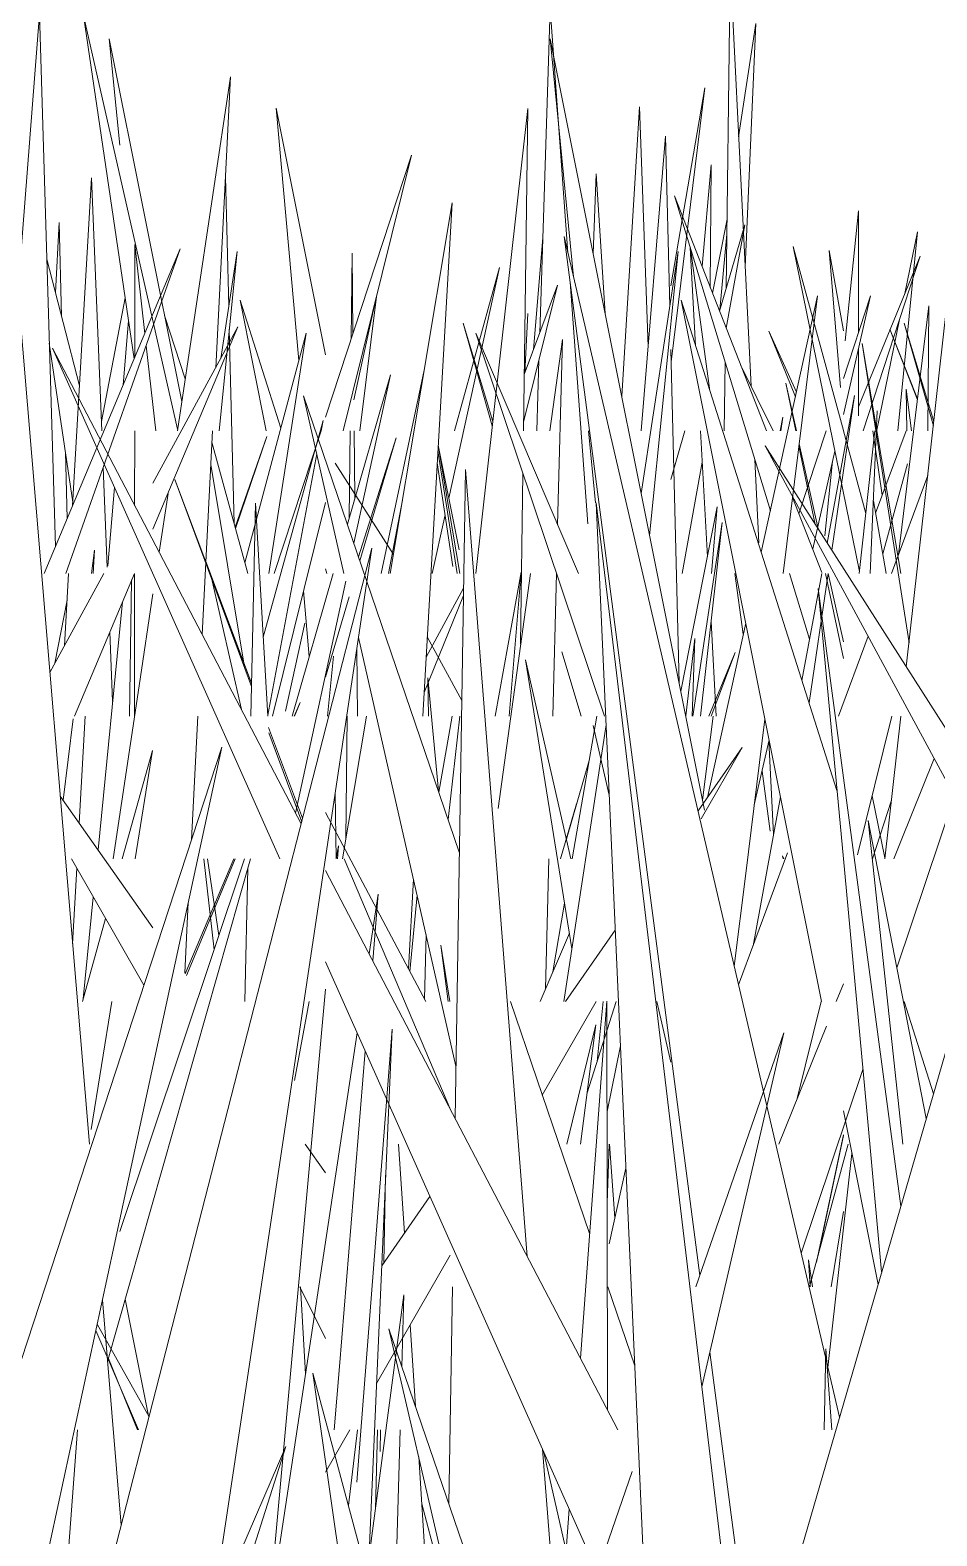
# Model space of a CAD drawing. Header units: millimetres. Extents: x -9575 to 27274, y -4387 to 11354.
# Drawn here: x -5962.31 to -5944.77, y 3086.56 to 3115.68 of the extents above; entities that cross this region are included whole.
import ezdxf

# ---------------------------------------------------------------- set-up
doc = ezdxf.new("R2010")
doc.units = ezdxf.units.MM
doc.layers.add('G-IMPT', color=8, linetype='Continuous', lineweight=9)

# ---------------------------------------------------------------- blocks, each defined once
blk = doc.blocks.new('Grass Array - 25_dwg-V15-North')
at = {"layer": 'G-IMPT'}
for p, q in [((-5962.641, 3109.352), (-5962.124, 3115.987)), ((-5961.817, 3105.694), (-5962.124, 3115.987)), ((-5960.294, 3109.318), (-5961.27, 3115.957)), ((-5959.452, 3107.96), (-5961.27, 3115.957)), ((-5949.913, 3110.733), (-5949.256, 3114.557)), ((-5949.907, 3109.26), (-5949.256, 3114.557)), ((-5950.862, 3108.602), (-5950.519, 3114.194)), ((-5950.519, 3114.194), (-5950.351, 3109.556)), ((-5956.592, 3108.193), (-5954.925, 3113.261)), ((-5956.248, 3107.931), (-5954.925, 3113.261)), ((-5961.116, 3112.821), (-5961.485, 3106.484)), ((-5961.116, 3112.821), (-5960.92, 3107.931)), ((-5947.986, 3106.384), (-5949.843, 3112.47)), ((-5948.063, 3107.931), (-5949.843, 3112.47)), ((-5949.433, 3109.573), (-5949.54, 3111.476)), ((-5949.156, 3108.701), (-5949.533, 3111.454)), ((-5947.545, 3111.493), (-5946.263, 3105.206)), ((-5947.545, 3111.493), (-5946.575, 3107.933)), ((-5961.35, 3108.8), (-5961.982, 3111.249)), ((-5956.096, 3109.7), (-5956.079, 3111.362)), ((-5956.06, 3109.809), (-5956.079, 3111.362)), ((-5960.927, 3108.112), (-5960.468, 3110.499)), ((-5946.575, 3108.246), (-5946.053, 3110.537)), ((-5946.575, 3108.942), (-5946.053, 3110.537)), ((-5944.921, 3110.348), (-5945.508, 3105.541)), ((-5944.921, 3110.348), (-5944.939, 3107.931)), ((-5960.508, 3108.809), (-5960.403, 3110.062)), ((-5961.481, 3106.549), (-5961.934, 3109.625)), ((-5958.151, 3105.375), (-5956.968, 3109.82)), ((-5957.689, 3105.172), (-5956.968, 3109.82)), ((-5951.193, 3102.413), (-5953.686, 3109.814)), ((-5951.697, 3105.172), (-5953.686, 3109.814)), ((-5952.007, 3109.695), (-5952.25, 3107.931)), ((-5952.25, 3107.931), (-5952.007, 3109.695)), ((-5952.007, 3109.695), (-5952.101, 3106.114)), ((-5945.679, 3109.894), (-5945.143, 3108.528)), ((-5945.679, 3109.894), (-5945.14, 3108.55)), ((-5955.515, 3105.172), (-5954.682, 3109.103)), ((-5947.935, 3107.931), (-5948.558, 3109.194)), ((-5946.885, 3105.756), (-5946.357, 3108.613)), ((-5946.8, 3105.624), (-5946.357, 3108.613)), ((-5945.344, 3107.931), (-5945.36, 3108.732)), ((-5945.258, 3107.931), (-5945.36, 3108.732)), ((-5946.054, 3105.172), (-5945.921, 3108.316)), ((-5957.797, 3103.94), (-5956.639, 3108.131)), ((-5957.585, 3105.172), (-5956.678, 3107.931)), ((-5956.676, 3107.931), (-5956.639, 3108.131)), ((-5956.132, 3106.247), (-5956.114, 3107.931)), ((-5956.022, 3106.628), (-5956.038, 3107.931)), ((-5949.204, 3105.493), (-5949.341, 3107.931)), ((-5947.433, 3106.325), (-5946.907, 3107.931)), ((-5946.575, 3107.931), (-5946.139, 3106.333)), ((-5946.267, 3105.172), (-5945.964, 3107.931)), ((-5958.096, 3105.172), (-5958.79, 3107.709)), ((-5955.952, 3105.493), (-5955.223, 3107.792)), ((-5955.926, 3105.415), (-5955.223, 3107.792)), ((-5957.71, 3102.431), (-5956.76, 3107.484)), ((-5947.168, 3105.649), (-5946.738, 3107.534)), ((-5960.891, 3107.221), (-5960.814, 3105.293)), ((-5958.168, 3103.4), (-5958.812, 3107.281)), ((-5960.799, 3105.321), (-5960.673, 3106.832)), ((-5957.617, 3102.413), (-5956.592, 3106.545)), ((-5955.372, 3105.172), (-5955.102, 3106.589)), ((-5949.013, 3106.458), (-5949.719, 3102.893)), ((-5949.013, 3106.458), (-5949.124, 3105.172)), ((-5946.989, 3105.193), (-5947.557, 3106.642)), ((-5949.487, 3102.413), (-5948.922, 3106.156)), ((-5949.337, 3102.413), (-5948.922, 3106.156)), ((-5961.561, 3105.172), (-5961.643, 3103.771)), ((-5958.219, 3102.54), (-5958.818, 3105.172)), ((-5953.31, 3102.413), (-5952.806, 3105.195)), ((-5952.629, 3105.172), (-5953.254, 3100.628)), ((-5953.254, 3100.628), (-5952.629, 3105.172)), ((-5953.041, 3102.413), (-5952.806, 3105.195)), ((-5952.125, 3105.172), (-5952.197, 3102.413)), ((-5948.511, 3103.998), (-5948.672, 3105.172)), ((-5947.228, 3103.899), (-5947.616, 3105.172)), ((-5947.375, 3103.103), (-5946.993, 3105.172)), ((-5947.237, 3102.672), (-5946.867, 3105.172)), ((-5956.905, 3103.567), (-5957.016, 3104.835)), ((-5956.592, 3103.164), (-5956.132, 3104.719)), ((-5954.684, 3102.87), (-5953.923, 3104.743)), ((-5954.645, 3103.551), (-5953.92, 3104.887)), ((-5961.826, 3103.434), (-5961.591, 3104.657)), ((-5949.032, 3102.413), (-5949.134, 3104.241)), ((-5960.764, 3104.04), (-5960.71, 3102.695)), ((-5955.971, 3102.413), (-5955.987, 3103.703)), ((-5949.174, 3102.413), (-5948.666, 3103.642)), ((-5949.131, 3102.413), (-5948.666, 3103.642)), ((-5956.196, 3100.033), (-5956.172, 3102.413)), ((-5951.819, 3099.654), (-5951.344, 3102.413)), ((-5949.093, 3102.413), (-5949.298, 3100.789)), ((-5948.297, 3100.7), (-5948.011, 3101.953)), ((-5947.989, 3100.192), (-5948.148, 3101.352)), ((-5948.321, 3097.975), (-5947.79, 3100.852)), ((-5958.874, 3099.654), (-5958.656, 3098.17)), ((-5952.269, 3099.654), (-5952.335, 3097.143)), ((-5952.195, 3097.47), (-5951.967, 3098.796)), ((-5952.44, 3096.895), (-5951.874, 3098.22))]:
    blk.add_line(p, q, dxfattribs=at)
blk = doc.blocks.new('Grass Array - Grass Array-440235-North')
blk.add_blockref('Grass Array - 25_dwg-V15-North', (0, 0))
blk = doc.blocks.new('Grass Array - 25_dwg-V20-North')
at = {"layer": 'G-IMPT'}
for p, q in [((-5948.601, 3113.61), (-5948.269, 3115.803)), ((-5948.474, 3111.091), (-5948.269, 3115.803)), ((-5957.11, 3109.288), (-5957.544, 3114.165)), ((-5956.592, 3109.395), (-5957.544, 3114.165)), ((-5951.413, 3111.356), (-5951.359, 3112.896)), ((-5951.181, 3110.196), (-5951.359, 3112.896)), ((-5961.816, 3110.604), (-5961.745, 3111.957)), ((-5961.695, 3110.137), (-5961.745, 3111.957)), ((-5945.521, 3107.931), (-5945.138, 3111.778)), ((-5945.384, 3110.582), (-5945.138, 3111.778)), ((-5954.207, 3106.628), (-5953.226, 3111.084)), ((-5954.094, 3107.931), (-5953.226, 3111.084)), ((-5959.305, 3108.936), (-5959.704, 3110.161)), ((-5952.734, 3109.051), (-5952.681, 3110.195)), ((-5945.928, 3107.942), (-5945.487, 3110.083)), ((-5947.501, 3108.588), (-5948.015, 3109.856)), ((-5947.482, 3108.676), (-5948.015, 3109.856)), ((-5945.824, 3106.683), (-5946.006, 3107.931)), ((-5958.34, 3106.064), (-5957.728, 3107.821)), ((-5958.333, 3106.038), (-5957.728, 3107.821)), ((-5954.007, 3105.625), (-5954.411, 3107.651)), ((-5961.588, 3106.237), (-5961.623, 3107.517)), ((-5954.126, 3105.304), (-5954.43, 3107.307)), ((-5954.528, 3105.172), (-5954.278, 3106.304)), ((-5954.399, 3100.944), (-5954.142, 3102.413))]:
    blk.add_line(p, q, dxfattribs=at)
blk = doc.blocks.new('Grass Array - Grass Array-V24-North')
blk.add_blockref('Grass Array - 25_dwg-V20-North', (0, 0))
blk = doc.blocks.new('Grass Array - 25_dwg-V33-North')
at = {"layer": 'G-IMPT'}
for p, q in [((-5958.021, 3102.985), (-5958.832, 3105.172)), ((-5958.02, 3103.053), (-5958.82, 3105.172))]:
    blk.add_line(p, q, dxfattribs=at)
blk = doc.blocks.new('Grass Array - 25_dwg-V35-North')
at = {"layer": 'G-IMPT'}
for p, q in [((-7126.421, 3102.985), (-7127.309, 3105.378)), ((-7126.42, 3103.053), (-7127.308, 3105.404)), ((-7127.216, 3098.509), (-7126.74, 3099.654))]:
    blk.add_line(p, q, dxfattribs=at)
blk = doc.blocks.new('Grass Array - Grass Array-440908-North')
for name, p in [('Grass Array - 25_dwg-V33-North', (0, 0)), ('Grass Array - 25_dwg-V35-North', (1168.4, 0)), ('Grass Array - 25_dwg-V35-North', (1168.4, 0))]:
    blk.add_blockref(name, p)
blk = doc.blocks.new('Grass Array - 25_dwg-V45-North')
at = {"layer": 'G-IMPT'}
for p, q in [((-5948.843, 3110.676), (-5948.762, 3116.831)), ((-5948.359, 3108.79), (-5948.762, 3116.831)), ((-5952.249, 3116.092), (-5952.446, 3109.825)), ((-5952.249, 3116.092), (-5951.903, 3111.37)), ((-5960.573, 3113.449), (-5960.774, 3115.506)), ((-5959.371, 3108.497), (-5960.774, 3115.506)), ((-5953.684, 3105.172), (-5952.678, 3114.158)), ((-5952.762, 3107.931), (-5952.678, 3114.158)), ((-5958.527, 3112.838), (-5958.464, 3110.337)), ((-5949.309, 3111.109), (-5949.134, 3113.069)), ((-5949.148, 3110.699), (-5949.134, 3113.069)), ((-5948.825, 3112.018), (-5949.106, 3110.59)), ((-5946.281, 3112.185), (-5946.541, 3109.667)), ((-5946.281, 3112.185), (-5946.283, 3109.833)), ((-5952.388, 3111.669), (-5952.569, 3109.495)), ((-5948.483, 3111.913), (-5948.969, 3110.241)), ((-5948.969, 3110.241), (-5948.483, 3111.913)), ((-5948.829, 3111.728), (-5948.961, 3110.27)), ((-5948.483, 3111.913), (-5948.841, 3109.916)), ((-5958.649, 3107.931), (-5958.303, 3111.398)), ((-5958.618, 3109.328), (-5958.303, 3111.398)), ((-5946.575, 3109.859), (-5946.85, 3111.414)), ((-5946.633, 3108.766), (-5946.85, 3111.414)), ((-5946.285, 3108.393), (-5945.087, 3111.304)), ((-5946.192, 3107.931), (-5945.087, 3111.304)), ((-5951.861, 3110.804), (-5951.519, 3106.133)), ((-5955.927, 3107.931), (-5955.604, 3110.526)), ((-5952.759, 3108.097), (-5952.103, 3110.746)), ((-5952.747, 3109.015), (-5952.103, 3110.746)), ((-5957.738, 3107.931), (-5958.243, 3110.453)), ((-5957.457, 3107.983), (-5958.243, 3110.453)), ((-5956.045, 3108.527), (-5955.616, 3110.475)), ((-5953.356, 3108.107), (-5953.927, 3110.009)), ((-5953.365, 3108.027), (-5953.927, 3110.009)), ((-5958.453, 3109.893), (-5958.359, 3106.134)), ((-5946.284, 3109.525), (-5946.285, 3108.218)), ((-5952.462, 3109.297), (-5952.505, 3107.931)), ((-5948.879, 3107.931), (-5948.861, 3109.252)), ((-5947.797, 3107.931), (-5947.748, 3108.192)), ((-5947.781, 3107.931), (-5947.748, 3108.192)), ((-5949.64, 3107.931), (-5949.913, 3106.99)), ((-5949.913, 3106.99), (-5949.64, 3107.931)), ((-5945.952, 3106.336), (-5945.362, 3107.931)), ((-5953.996, 3105.172), (-5954.411, 3107.643)), ((-5955.277, 3105.541), (-5956.403, 3107.303)), ((-5954.045, 3105.172), (-5954.417, 3107.541)), ((-5949.307, 3107.321), (-5949.692, 3105.172)), ((-5948.207, 3105.761), (-5948.288, 3107.373)), ((-5946.782, 3107.341), (-5946.931, 3105.897)), ((-5952.817, 3103.802), (-5952.773, 3107.103)), ((-5945.813, 3105.55), (-5945.331, 3107.291)), ((-5945.746, 3105.172), (-5945.995, 3106.576)), ((-5956.563, 3105.172), (-5956.592, 3105.262)), ((-5957.368, 3102.51), (-5956.993, 3104.213)), ((-5953.955, 3102.713), (-5954.622, 3103.947)), ((-5951.644, 3102.413), (-5952.018, 3103.658)), ((-5954.217, 3100.412), (-5953.993, 3102.413)), ((-5948.015, 3101.934), (-5947.925, 3100.125)), ((-5951.933, 3100.035), (-5951.492, 3101.555)), ((-5952.044, 3099.654), (-5951.735, 3100.719))]:
    blk.add_line(p, q, dxfattribs=at)
blk = doc.blocks.new('Grass Array - Grass Array-V47-North')
blk.add_blockref('Grass Array - 25_dwg-V45-North', (0, 0))
blk = doc.blocks.new('Grass Array - 25_dwg-V50-North')
at = {"layer": 'G-IMPT'}
for p, q in [((-5951.794, 3110.904), (-5952.244, 3115.506)), ((-5949.259, 3100.595), (-5952.244, 3115.506)), ((-5958.428, 3114.772), (-5959.456, 3107.931)), ((-5958.428, 3114.772), (-5958.716, 3109.148)), ((-5945.357, 3103.364), (-5944.148, 3114.158)), ((-5950.484, 3107.931), (-5950.017, 3113.627)), ((-5950.017, 3113.627), (-5949.934, 3110.337)), ((-5955.339, 3105.172), (-5954.143, 3112.334)), ((-5954.71, 3102.413), (-5954.143, 3112.334)), ((-5957.844, 3050.319), (-5939.953, 3111.913)), ((-5949.351, 3091.598), (-5951.977, 3111.686)), ((-5949.349, 3100.426), (-5951.977, 3111.686)), ((-5962.036, 3105.172), (-5959.4, 3111.447)), ((-5961.614, 3105.172), (-5959.4, 3111.447)), ((-5960.282, 3109.348), (-5960.281, 3111.53)), ((-5960.087, 3109.81), (-5960.281, 3111.53)), ((-5950.485, 3106.719), (-5949.773, 3111.398)), ((-5950.322, 3105.904), (-5949.773, 3111.398)), ((-5961.159, 3094.136), (-5962.529, 3110.508)), ((-5948.163, 3105.58), (-5947.072, 3110.541)), ((-5947.74, 3105.172), (-5947.072, 3110.541)), ((-5947.454, 3099.173), (-5949.713, 3110.453)), ((-5946.698, 3100.976), (-5949.713, 3110.453)), ((-5959.93, 3106.025), (-5958.286, 3109.937)), ((-5959.93, 3106.918), (-5958.286, 3109.937)), ((-5944.826, 3108.107), (-5945.397, 3110.009)), ((-5944.834, 3108.027), (-5945.397, 3110.009)), ((-5957.062, 3100.328), (-5961.872, 3109.524)), ((-5957.477, 3099.654), (-5961.872, 3109.524)), ((-5959.876, 3107.931), (-5960.061, 3109.574)), ((-5949.913, 3109.499), (-5949.751, 3103.053)), ((-5945.466, 3105.172), (-5946.213, 3109.62)), ((-5945.304, 3103.83), (-5946.213, 3109.62)), ((-5956.167, 3106.123), (-5955.334, 3109.014)), ((-5956.041, 3105.754), (-5955.334, 3109.014)), ((-5947.484, 3107.931), (-5947.688, 3108.849)), ((-5947.496, 3107.931), (-5947.688, 3108.849)), ((-5956.235, 3105.172), (-5957.015, 3108.605)), ((-5954.003, 3099.784), (-5957.015, 3108.605)), ((-5960.283, 3106.485), (-5960.282, 3107.931)), ((-5958.778, 3107.931), (-5958.98, 3103.994)), ((-5951.367, 3106.539), (-5951.503, 3107.931)), ((-5943.772, 3099.654), (-5948.088, 3107.639)), ((-5943.349, 3100.222), (-5948.088, 3107.639)), ((-5947.118, 3106.121), (-5947.434, 3107.632)), ((-5947.061, 3106.033), (-5947.428, 3107.679)), ((-5954.085, 3094.636), (-5953.883, 3107.183)), ((-5953.883, 3107.183), (-5953.064, 3096.747)), ((-5945.645, 3105.172), (-5944.942, 3107.063)), ((-5959.638, 3106.719), (-5959.809, 3105.58)), ((-5958.02, 3103.053), (-5959.505, 3106.988)), ((-5958.021, 3102.985), (-5959.505, 3106.988)), ((-5958.034, 3102.413), (-5957.946, 3106.529)), ((-5957.709, 3102.413), (-5957.946, 3106.529)), ((-5950.062, 3077.582), (-5951.358, 3106.539)), ((-5950.125, 3096.246), (-5951.358, 3106.539)), ((-5965.736, 3066.547), (-5955.693, 3105.661)), ((-5961.117, 3105.172), (-5961.06, 3105.622)), ((-5961.085, 3105.172), (-5961.06, 3105.622)), ((-5957.238, 3095.371), (-5955.693, 3105.661)), ((-5961.922, 3103.257), (-5960.88, 3105.172)), ((-5961.447, 3102.413), (-5960.288, 3105.172)), ((-5960.341, 3105.046), (-5960.381, 3102.413)), ((-5960.284, 3102.421), (-5960.283, 3105.172)), ((-5957.238, 3102.413), (-5956.442, 3105.172)), ((-5957.173, 3100.54), (-5956.2, 3105.021)), ((-5946.575, 3103.527), (-5946.919, 3105.172)), ((-5946.575, 3103.848), (-5946.87, 3105.172)), ((-5959.93, 3104.78), (-5960.197, 3102.999)), ((-5945.464, 3092.94), (-5947.06, 3104.878)), ((-5946.575, 3099.655), (-5947.06, 3104.878)), ((-5960.52, 3104.62), (-5960.992, 3099.83)), ((-5949.205, 3100.841), (-5948.463, 3104.213)), ((-5954.069, 3095.646), (-5955.953, 3103.931)), ((-5949.625, 3102.422), (-5949.447, 3103.914)), ((-5949.501, 3102.413), (-5949.447, 3103.914)), ((-5946.671, 3102.413), (-5946.097, 3103.956)), ((-5956.551, 3102.413), (-5956.44, 3103.571)), ((-5951.847, 3099.654), (-5952.723, 3103.501)), ((-5951.825, 3097.916), (-5952.723, 3103.501)), ((-5960.7, 3099.654), (-5960.197, 3102.999)), ((-5954.407, 3100.967), (-5954.613, 3103.153)), ((-5954.602, 3102.413), (-5954.613, 3103.153)), ((-5957.195, 3102.413), (-5957.084, 3102.674)), ((-5957.193, 3102.413), (-5957.084, 3102.674)), ((-5961.667, 3100.787), (-5961.47, 3102.359)), ((-5961.354, 3100.343), (-5961.239, 3102.413)), ((-5959.061, 3102.413), (-5959.183, 3100.02)), ((-5956.26, 3099.654), (-5955.799, 3102.413)), ((-5948.462, 3099.372), (-5948.091, 3102.352)), ((-5946.301, 3099.73), (-5945.637, 3102.413)), ((-5945.772, 3099.654), (-5945.463, 3102.413)), ((-5957.034, 3100.44), (-5957.696, 3102.195)), ((-5957.052, 3100.369), (-5957.69, 3102.092)), ((-5951.981, 3096.895), (-5951.166, 3102.247)), ((-5951.105, 3100.888), (-5951.415, 3102.232)), ((-5965.308, 3081.324), (-5958.596, 3101.811)), ((-5960.68, 3092.176), (-5958.596, 3101.811)), ((-5949.385, 3100.582), (-5948.533, 3101.807)), ((-5949.327, 3100.426), (-5948.533, 3101.807)), ((-5959.939, 3101.746), (-5960.522, 3099.654)), ((-5960.276, 3099.654), (-5959.939, 3101.746)), ((-5945.47, 3099.978), (-5944.819, 3101.591)), ((-5956.386, 3099.657), (-5956.403, 3100.929)), ((-5959.93, 3098.321), (-5961.722, 3100.865)), ((-5950.375, 3076.031), (-5943.205, 3100.719)), ((-5945.77, 3099.675), (-5946.019, 3100.869)), ((-5945.645, 3100.791), (-5946.01, 3099.654)), ((-5945.539, 3097.544), (-5944.426, 3100.863)), ((-5954.649, 3096.895), (-5956.592, 3100.549)), ((-5949.349, 3100.426), (-5946.65, 3088.859)), ((-5946.095, 3100.397), (-5944.972, 3094.636)), ((-5946.095, 3100.397), (-5945.426, 3094.136)), ((-5956.386, 3099.654), (-5956.339, 3099.903)), ((-5956.362, 3099.654), (-5956.339, 3099.903)), ((-5948.601, 3097.22), (-5947.654, 3099.768)), ((-5945.47, 3099.978), (-5945.6, 3099.654)), ((-5961.507, 3099.654), (-5960.104, 3097.209)), ((-5961.483, 3098.013), (-5961.402, 3099.472)), ((-5960.808, 3089.937), (-5958.045, 3099.654)), ((-5960.569, 3092.451), (-5958.159, 3099.654)), ((-5959.304, 3097.434), (-5958.364, 3099.654)), ((-5959.278, 3097.397), (-5958.34, 3099.654)), ((-5958.747, 3097.897), (-5958.945, 3099.654)), ((-5958.151, 3096.895), (-5958.096, 3099.475)), ((-5954.165, 3094.789), (-5956.233, 3099.654)), ((-5947.736, 3099.654), (-5947.752, 3099.711)), ((-5947.729, 3099.654), (-5947.752, 3099.711)), ((-5946.129, 3094.85), (-5946.575, 3099.654)), ((-5950.938, 3088.618), (-5956.592, 3099.428)), ((-5954.89, 3099.258), (-5954.989, 3097.534)), ((-5948.462, 3099.372), (-5948.685, 3097.581)), ((-5947.454, 3099.173), (-5946.998, 3096.895)), ((-5961.083, 3098.915), (-5961.277, 3096.947)), ((-5955.748, 3097.815), (-5955.573, 3098.968)), ((-5955.679, 3097.683), (-5955.573, 3098.968)), ((-5954.958, 3097.475), (-5954.82, 3098.949)), ((-5959.245, 3098.812), (-5959.315, 3097.448)), ((-5960.844, 3098.499), (-5961.292, 3096.895)), ((-5951.95, 3096.895), (-5950.988, 3098.278)), ((-5954.676, 3096.945), (-5954.647, 3098.19)), ((-5954.217, 3096.895), (-5954.364, 3097.985)), ((-5954.187, 3096.895), (-5954.364, 3097.985)), ((-5956.592, 3097.666), (-5951.334, 3085.859)), ((-5957.619, 3085.859), (-5956.592, 3097.134)), ((-5946.575, 3097.235), (-5946.712, 3096.895)), ((-5961.122, 3094.419), (-5960.722, 3096.895)), ((-5957.194, 3095.371), (-5956.907, 3096.895)), ((-5953.016, 3096.895), (-5951.484, 3092.409)), ((-5952.398, 3095.086), (-5951.358, 3096.895)), ((-5951.662, 3090.003), (-5951.15, 3096.905)), ((-5951.531, 3095.13), (-5950.969, 3096.895)), ((-5951.223, 3096.895), (-5951.339, 3095.733)), ((-5951.136, 3088.996), (-5951.15, 3096.905)), ((-5949.913, 3095.722), (-5950.184, 3096.895)), ((-5947.467, 3095.023), (-5947.003, 3096.895)), ((-5944.833, 3095.114), (-5945.4, 3096.895)), ((-5952.688, 3091.964), (-5953.064, 3096.747)), ((-5957.557, 3085.859), (-5955.979, 3096.29)), ((-5955.984, 3087.605), (-5955.305, 3096.363)), ((-5955.764, 3085.859), (-5955.305, 3096.363)), ((-5951.926, 3094.136), (-5951.362, 3096.445)), ((-5951.658, 3094.136), (-5951.362, 3096.445)), ((-5950.125, 3096.246), (-5948.551, 3083.1)), ((-5947.728, 3096.291), (-5949.427, 3091.377)), ((-5947.728, 3096.291), (-5949.311, 3089.447)), ((-5946.903, 3096.421), (-5947.824, 3094.136)), ((-5951.146, 3094.771), (-5950.888, 3096.038)), ((-5956.322, 3089.837), (-5955.822, 3095.938)), ((-5957.238, 3095.371), (-5961.564, 3066.547)), ((-5947.389, 3092.028), (-5946.197, 3095.581)), ((-5946.575, 3094.783), (-5945.903, 3091.428)), ((-5946.129, 3094.85), (-5945.834, 3091.667)), ((-5947.097, 3091.858), (-5946.575, 3094.318)), ((-5947.063, 3091.985), (-5946.575, 3094.304)), ((-5956.592, 3093.582), (-5956.982, 3094.136)), ((-5955.066, 3092.415), (-5955.177, 3094.136)), ((-5951.143, 3093.001), (-5951.103, 3094.136)), ((-5950.992, 3092.716), (-5951.096, 3094.136)), ((-5947.227, 3091.377), (-5946.482, 3094.136)), ((-5946.873, 3089.818), (-5946.41, 3093.957)), ((-5951.103, 3092.214), (-5950.782, 3093.671)), ((-5955.463, 3091.846), (-5955.428, 3093.54)), ((-5955.505, 3091.784), (-5954.571, 3093.128)), ((-5946.575, 3092.837), (-5946.812, 3091.377)), ((-5960.68, 3092.176), (-5964.102, 3076.351)), ((-5954.179, 3091.99), (-5955.604, 3089.511)), ((-5947.216, 3091.377), (-5947.25, 3091.903)), ((-5947.17, 3091.377), (-5947.25, 3091.903)), ((-5956.592, 3090.38), (-5957.087, 3091.377)), ((-5957.073, 3091.377), (-5956.976, 3089.696)), ((-5954.205, 3087.187), (-5954.138, 3091.377)), ((-5951.131, 3091.377), (-5950.611, 3089.855)), ((-5960.543, 3086.773), (-5960.907, 3091.126)), ((-5960.016, 3088.885), (-5960.466, 3091.139)), ((-5960.016, 3088.885), (-5960.466, 3091.139)), ((-5955.075, 3091.225), (-5955.752, 3086.13)), ((-5955.075, 3091.225), (-5955.114, 3089.836)), ((-5961.035, 3090.535), (-5960.206, 3088.618)), ((-5961.008, 3090.657), (-5960.005, 3088.866)), ((-5953.571, 3082.856), (-5955.366, 3090.568)), ((-5940.858, 3048.307), (-5955.366, 3090.568)), ((-5954.852, 3089.071), (-5954.953, 3090.644)), ((-5946.945, 3088.618), (-5946.913, 3090.184)), ((-5946.796, 3088.618), (-5946.913, 3090.184)), ((-5960.792, 3089.991), (-5960.229, 3088.618)), ((-5956.322, 3089.837), (-5956.422, 3088.618)), ((-5948.302, 3083.578), (-5949.157, 3090.114)), ((-5955.747, 3082.154), (-5956.834, 3089.712)), ((-5952.103, 3072.065), (-5956.834, 3089.712)), ((-5961.389, 3088.618), (-5961.94, 3081.331)), ((-5956.118, 3088.618), (-5956.592, 3087.794)), ((-5955.971, 3088.618), (-5956.148, 3087.152)), ((-5956.148, 3087.152), (-5955.971, 3088.618)), ((-5955.588, 3088.618), (-5955.626, 3087.083)), ((-5955.536, 3088.196), (-5955.528, 3088.618)), ((-5955.149, 3088.618), (-5955.281, 3083.918)), ((-5958.37, 3085.948), (-5957.36, 3088.291)), ((-5958.135, 3085.859), (-5957.36, 3088.291)), ((-5954.501, 3083.592), (-5954.789, 3088.09)), ((-5952.047, 3083.801), (-5952.395, 3088.243)), ((-5951.939, 3086.276), (-5952.376, 3088.2)), ((-5950.661, 3087.808), (-5952.289, 3083.1)), ((-5954.731, 3087.183), (-5954.425, 3086.037)), ((-5952.086, 3084.3), (-5951.879, 3087.083))]:
    blk.add_line(p, q, dxfattribs=at)
blk = doc.blocks.new('Grass Array - Grass Array-V52-North')
for name, p in [('Grass Array - 25_dwg-V50-North', (0, 0)), ('Grass Array - 25_dwg-V35-North', (1168.4, 0)), ('Grass Array - 25_dwg-V35-North', (1168.4, 0)), ('Grass Array - 25_dwg-V35-North', (1168.4, 0))]:
    blk.add_blockref(name, p)
blk = doc.blocks.new('Grass Array - Grass Array-V53-North')
blk.add_blockref('Grass Array - 25_dwg-V35-North', (1168.4, 0))
blk.add_blockref('Grass Array - 25_dwg-V35-North', (1168.4, 0))
blk.add_blockref('Grass Array - 25_dwg-V35-North', (1168.4, 0))
blk.add_blockref('Grass Array - 25_dwg-V35-North', (1168.4, 0))

msp = doc.modelspace()

# ---------------------------------------------------------------- block references
for name in ['Grass Array - Grass Array-V47-North', 'Grass Array - Grass Array-V52-North', 'Grass Array - Grass Array-440235-North', 'Grass Array - Grass Array-V24-North', 'Grass Array - Grass Array-440908-North', 'Grass Array - Grass Array-V53-North', 'Grass Array - Grass Array-V53-North']:
    msp.add_blockref(name, (0, 0))

doc.saveas('drawing.dxf')
